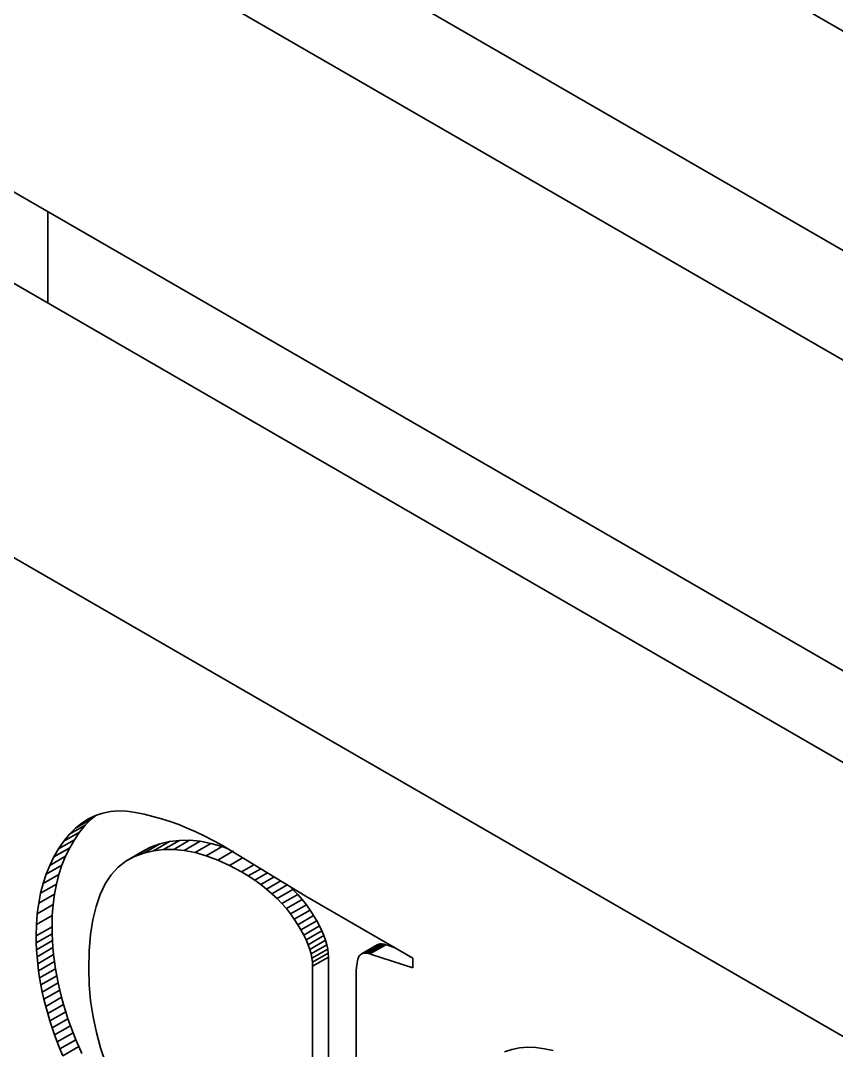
# Model space of a CAD drawing. Header units: millimetres. Extents: x -148 to 148, y -105 to 105.
# Drawn here: x 30.498 to 34.142, y -5.065 to -0.466 of the extents above; entities that cross this region are included whole.
import ezdxf

# ---------------------------------------------------------------- set-up
doc = ezdxf.new("R2010")
doc.units = ezdxf.units.MM
doc.layers.add('粗实线层', color=7, linetype='Continuous', lineweight=35)

msp = doc.modelspace()

# ---------------------------------------------------------------- linework, layer by layer
at = {"layer": '粗实线层', "color": 7, "lineweight": 35, "ltscale": 0.293939}
msp.add_line((38.8923, -3.2381), (28.71, 2.6406), dxfattribs=at)
at = {"layer": '粗实线层', "color": 7, "lineweight": 35, "ltscale": 0.314351}
for p, q in [((38.3973, -3.9322), (27.5079, 2.3549)), ((38.1852, -4.2996), (27.2957, 1.9874))]:
    msp.add_line(p, q, dxfattribs=at)
at = {"layer": '粗实线层', "color": 7, "lineweight": 35, "ltscale": 0.265361}
for p, q in [((28.1443, 0.1095), (37.3367, -5.1977)), ((37.3367, -6.8307), (28.1443, -1.5235))]:
    msp.add_line(p, q, dxfattribs=at)
at = {"layer": '粗实线层', "color": 7, "lineweight": 35, "ltscale": 0.234743}
msp.add_line((37.3367, -5.606), (29.2049, -0.9111), dxfattribs=at)
at = {"layer": '粗实线层', "color": 7, "lineweight": 35, "ltscale": 0.010206}
msp.add_line((30.6192, -1.7276), (30.6192, -1.3194), dxfattribs=at)
at = {"layer": '粗实线层', "color": 7, "lineweight": 35, "ltscale": 0.000871491}
msp.add_line((30.8653, -4.0051), (30.8995, -3.9984), dxfattribs=at)
at = {"layer": '粗实线层', "color": 7, "lineweight": 35, "ltscale": 0.000894516}
for p, q in [((30.8995, -3.9984), (30.9352, -3.9956)), ((32.727, -5.0535), (32.7627, -5.0507))]:
    msp.add_line(p, q, dxfattribs=at)
at = {"layer": '粗实线层', "color": 7, "lineweight": 35, "ltscale": 0.000929077}
for p, q in [((30.9352, -3.9956), (30.9723, -3.9969)), ((32.7627, -5.0507), (32.7999, -5.0521))]:
    msp.add_line(p, q, dxfattribs=at)
at = {"layer": '粗实线层', "color": 7, "lineweight": 35, "ltscale": 0.000974793}
for p, q in [((30.9723, -3.9969), (31.0109, -4.0023)), ((32.7999, -5.0521), (32.8385, -5.0574))]:
    msp.add_line(p, q, dxfattribs=at)
at = {"layer": '粗实线层', "color": 7, "lineweight": 35, "ltscale": 0.002041}
for p, q in [((30.7432, -4.0728), (30.8139, -4.032)), ((30.6909, -4.1309), (30.7616, -4.0901)), ((30.7163, -4.0998), (30.787, -4.059)), ((30.6675, -4.165), (30.7382, -4.1241)), ((31.0921, -4.1732), (31.1628, -4.1324)), ((31.1365, -4.1678), (31.2072, -4.127)), ((31.1822, -4.1674), (31.2529, -4.1265)), ((31.2293, -4.1718), (31.3, -4.131)), ((30.9684, -4.2196), (31.0391, -4.1788)), ((31.0074, -4.1987), (31.0781, -4.1578)), ((31.0491, -4.1835), (31.1198, -4.1427)), ((31.2777, -4.1812), (31.3484, -4.1404)), ((31.3275, -4.1955), (31.3982, -4.1546)), ((31.3787, -4.2147), (31.4494, -4.1738)), ((30.6281, -4.2385), (30.6988, -4.1977)), ((30.612, -4.2781), (30.6828, -4.2372)), ((30.5874, -4.3627), (30.6581, -4.3218)), ((30.5985, -4.3194), (30.6692, -4.2786)), ((30.5788, -4.4077), (30.6495, -4.3669)), ((31.621, -4.3651), (31.6917, -4.3243)), ((31.6439, -4.3866), (31.7146, -4.3458)), ((31.6653, -4.4088), (31.736, -4.3679)), ((30.5726, -4.4546), (30.6433, -4.4137)), ((31.6852, -4.4316), (31.756, -4.3908)), ((31.7038, -4.4551), (31.7745, -4.4142)), ((31.7208, -4.4792), (31.7916, -4.4384)), ((30.5689, -4.5033), (30.6396, -4.4624)), ((31.7364, -4.5034), (31.8071, -4.4625)), ((31.7503, -4.5268), (31.821, -4.486)), ((30.5677, -4.5538), (30.6384, -4.513)), ((30.5681, -4.5845), (30.6388, -4.5437)), ((31.7625, -4.5496), (31.8333, -4.5087)), ((31.7732, -4.5716), (31.8439, -4.5308)), ((31.7822, -4.593), (31.8529, -4.5522)), ((30.5694, -4.6155), (30.6401, -4.5746)), ((31.7895, -4.6136), (31.8602, -4.5728)), ((31.7953, -4.6336), (31.866, -4.5928)), ((32.0195, -4.6346), (32.0902, -4.5938)), ((32.0237, -4.6325), (32.0944, -4.5917)), ((32.0334, -4.6303), (32.1041, -4.5895)), ((32.039, -4.6301), (32.1097, -4.5893)), ((32.045, -4.6306), (32.1157, -4.5898)), ((32.0515, -4.6317), (32.1222, -4.5909)), ((32.0584, -4.6335), (32.1291, -4.5927)), ((30.5745, -4.6777), (30.6452, -4.6369)), ((31.7993, -4.6529), (31.8701, -4.612)), ((31.8018, -4.6714), (31.8725, -4.6306)), ((30.5783, -4.7091), (30.6491, -4.6683)), ((31.8026, -4.6893), (31.8733, -4.6485)), ((30.583, -4.7407), (30.6537, -4.6999)), ((30.595, -4.8043), (30.6657, -4.7635)), ((30.6022, -4.8364), (30.6729, -4.7955)), ((30.6103, -4.8686), (30.681, -4.8277)), ((30.6192, -4.9007), (30.6899, -4.8599)), ((30.6288, -4.9327), (30.6995, -4.8919)), ((30.639, -4.9644), (30.7097, -4.9236)), ((30.65, -4.9959), (30.7207, -4.9551)), ((30.6616, -5.0271), (30.7323, -4.9863)), ((30.6739, -5.0582), (30.7446, -5.0173)), ((30.6869, -5.0889), (30.7576, -5.0481))]:
    msp.add_line(p, q, dxfattribs=at)
at = {"layer": '粗实线层', "color": 7, "lineweight": 35, "ltscale": 0.001356}
msp.add_line((30.7715, -4.0498), (30.8185, -4.0227), dxfattribs=at)
at = {"layer": '粗实线层', "color": 7, "lineweight": 35, "ltscale": 0.000882374}
msp.add_line((30.7715, -4.0498), (30.8013, -4.0309), dxfattribs=at)
at = {"layer": '粗实线层', "color": 7, "lineweight": 35, "ltscale": 0.000952727}
msp.add_line((30.787, -4.059), (30.8139, -4.032), dxfattribs=at)
at = {"layer": '粗实线层', "color": 7, "lineweight": 35, "ltscale": 0.000865775}
msp.add_line((30.8013, -4.0309), (30.8326, -4.016), dxfattribs=at)
at = {"layer": '粗实线层', "color": 7, "lineweight": 35, "ltscale": 0.000657373}
msp.add_line((30.8139, -4.032), (30.8343, -4.0154), dxfattribs=at)
at = {"layer": '粗实线层', "color": 7, "lineweight": 35, "ltscale": 0.000862395}
msp.add_line((30.8326, -4.016), (30.8653, -4.0051), dxfattribs=at)
at = {"layer": '粗实线层', "color": 7, "lineweight": 35, "ltscale": 0.001001}
for p, q in [((31.0109, -4.0023), (31.0502, -4.0104)), ((32.8385, -5.0574), (32.8777, -5.0655))]:
    msp.add_line(p, q, dxfattribs=at)
at = {"layer": '粗实线层', "color": 7, "lineweight": 35, "ltscale": 0.001003}
for p, q in [((31.0502, -4.0104), (31.0891, -4.0199)), ((30.6909, -4.1309), (30.7163, -4.0998))]:
    msp.add_line(p, q, dxfattribs=at)
at = {"layer": '粗实线层', "color": 7, "lineweight": 35, "ltscale": 0.001006}
msp.add_line((31.0891, -4.0199), (31.1279, -4.0307), dxfattribs=at)
at = {"layer": '粗实线层', "color": 7, "lineweight": 35, "ltscale": 0.001011}
msp.add_line((31.1279, -4.0307), (31.1664, -4.043), dxfattribs=at)
at = {"layer": '粗实线层', "color": 7, "lineweight": 35, "ltscale": 0.001016}
msp.add_line((31.1664, -4.043), (31.2047, -4.0567), dxfattribs=at)
at = {"layer": '粗实线层', "color": 7, "lineweight": 35, "ltscale": 0.000952997}
msp.add_line((30.7163, -4.0998), (30.7432, -4.0728), dxfattribs=at)
at = {"layer": '粗实线层', "color": 7, "lineweight": 35, "ltscale": 0.001033}
for p, q in [((30.7382, -4.1241), (30.7616, -4.0901)), ((30.6675, -4.165), (30.6909, -4.1309))]:
    msp.add_line(p, q, dxfattribs=at)
at = {"layer": '粗实线层', "color": 7, "lineweight": 35, "ltscale": 0.000912063}
msp.add_line((30.7432, -4.0728), (30.7715, -4.0498), dxfattribs=at)
at = {"layer": '粗实线层', "color": 7, "lineweight": 35, "ltscale": 0.001004}
msp.add_line((30.7616, -4.0901), (30.787, -4.059), dxfattribs=at)
at = {"layer": '粗实线层', "color": 7, "lineweight": 35, "ltscale": 0.001023}
msp.add_line((31.2047, -4.0567), (31.2427, -4.0718), dxfattribs=at)
at = {"layer": '粗实线层', "color": 7, "lineweight": 35, "ltscale": 0.001031}
msp.add_line((31.2427, -4.0718), (31.2806, -4.0882), dxfattribs=at)
at = {"layer": '粗实线层', "color": 7, "lineweight": 35, "ltscale": 0.00104}
msp.add_line((31.2806, -4.0882), (31.3181, -4.1061), dxfattribs=at)
at = {"layer": '粗实线层', "color": 7, "lineweight": 35, "ltscale": 0.001038}
msp.add_line((30.7173, -4.16), (30.7382, -4.1241), dxfattribs=at)
at = {"layer": '粗实线层', "color": 7, "lineweight": 35, "ltscale": 0.001106}
for p, q in [((31.1628, -4.1324), (31.1198, -4.1427)), ((31.0921, -4.1732), (31.0491, -4.1835))]:
    msp.add_line(p, q, dxfattribs=at)
at = {"layer": '粗实线层', "color": 7, "lineweight": 35, "ltscale": 0.001118}
for p, q in [((31.2072, -4.127), (31.1628, -4.1324)), ((31.1365, -4.1678), (31.0921, -4.1732))]:
    msp.add_line(p, q, dxfattribs=at)
at = {"layer": '粗实线层', "color": 7, "lineweight": 35, "ltscale": 0.001143}
for p, q in [((31.2529, -4.1265), (31.2072, -4.127)), ((31.1822, -4.1674), (31.1365, -4.1678))]:
    msp.add_line(p, q, dxfattribs=at)
at = {"layer": '粗实线层', "color": 7, "lineweight": 35, "ltscale": 0.001182}
for p, q in [((31.3, -4.131), (31.2529, -4.1265)), ((31.2293, -4.1718), (31.1822, -4.1674)), ((30.6433, -4.4137), (30.6495, -4.3669)), ((30.5726, -4.4546), (30.5788, -4.4077))]:
    msp.add_line(p, q, dxfattribs=at)
at = {"layer": '粗实线层', "color": 7, "lineweight": 35, "ltscale": 0.001233}
for p, q in [((31.3484, -4.1404), (31.3, -4.131)), ((31.2777, -4.1812), (31.2293, -4.1718))]:
    msp.add_line(p, q, dxfattribs=at)
at = {"layer": '粗实线层', "color": 7, "lineweight": 35, "ltscale": 0.00105}
for p, q in [((31.3181, -4.1061), (31.3555, -4.1253)), ((30.6988, -4.1977), (30.7173, -4.16)), ((30.6281, -4.2385), (30.6465, -4.2008))]:
    msp.add_line(p, q, dxfattribs=at)
at = {"layer": '粗实线层', "color": 7, "lineweight": 35, "ltscale": 0.001061}
msp.add_line((31.3555, -4.1253), (31.3926, -4.146), dxfattribs=at)
at = {"layer": '粗实线层', "color": 7, "lineweight": 35, "ltscale": 0.002042}
for p, q in [((30.6465, -4.2008), (30.7173, -4.16)), ((32.0283, -4.6311), (32.099, -4.5902)), ((30.5715, -4.6465), (30.6422, -4.6057)), ((30.5886, -4.7724), (30.6593, -4.7316))]:
    msp.add_line(p, q, dxfattribs=at)
at = {"layer": '粗实线层', "color": 7, "lineweight": 35, "ltscale": 0.001039}
msp.add_line((30.6465, -4.2008), (30.6675, -4.165), dxfattribs=at)
at = {"layer": '粗实线层', "color": 7, "lineweight": 35, "ltscale": 0.001109}
for p, q in [((31.0491, -4.1835), (31.0074, -4.1987)), ((31.1198, -4.1427), (31.0781, -4.1578)), ((30.9684, -4.2196), (30.9336, -4.247))]:
    msp.add_line(p, q, dxfattribs=at)
at = {"layer": '粗实线层', "color": 7, "lineweight": 35, "ltscale": 0.001105}
for p, q in [((31.0781, -4.1578), (31.0391, -4.1788)), ((31.0074, -4.1987), (30.9684, -4.2196))]:
    msp.add_line(p, q, dxfattribs=at)
at = {"layer": '粗实线层', "color": 7, "lineweight": 35, "ltscale": 0.001295}
for p, q in [((31.3275, -4.1955), (31.2777, -4.1812)), ((31.3982, -4.1546), (31.3484, -4.1404))]:
    msp.add_line(p, q, dxfattribs=at)
at = {"layer": '粗实线层', "color": 7, "lineweight": 35, "ltscale": 0.011225}
msp.add_line((31.3926, -4.146), (31.7766, -4.3786), dxfattribs=at)
at = {"layer": '粗实线层', "color": 7, "lineweight": 35, "ltscale": 0.000603815}
msp.add_line((31.4208, -4.1631), (31.3982, -4.1546), dxfattribs=at)
at = {"layer": '粗实线层', "color": 7, "lineweight": 35, "ltscale": 0.001066}
for p, q in [((30.6828, -4.2372), (30.6988, -4.1977)), ((30.612, -4.2781), (30.6281, -4.2385))]:
    msp.add_line(p, q, dxfattribs=at)
at = {"layer": '粗实线层', "color": 7, "lineweight": 35, "ltscale": 0.001366}
msp.add_line((31.3787, -4.2147), (31.3275, -4.1955), dxfattribs=at)
at = {"layer": '粗实线层', "color": 7, "lineweight": 35, "ltscale": 0.001444}
msp.add_line((31.4312, -4.2388), (31.3787, -4.2147), dxfattribs=at)
at = {"layer": '粗实线层', "color": 7, "lineweight": 35, "ltscale": 0.001693}
msp.add_line((31.4312, -4.2388), (31.4898, -4.2049), dxfattribs=at)
at = {"layer": '粗实线层', "color": 7, "lineweight": 35, "ltscale": 0.001089}
msp.add_line((30.6692, -4.2786), (30.6828, -4.2372), dxfattribs=at)
at = {"layer": '粗实线层', "color": 7, "lineweight": 35, "ltscale": 0.001144}
msp.add_line((30.9336, -4.247), (30.9028, -4.2809), dxfattribs=at)
at = {"layer": '粗实线层', "color": 7, "lineweight": 35, "ltscale": 0.001529}
msp.add_line((31.485, -4.2678), (31.4312, -4.2388), dxfattribs=at)
at = {"layer": '粗实线层', "color": 7, "lineweight": 35, "ltscale": 0.001605}
msp.add_line((31.485, -4.2678), (31.5406, -4.2357), dxfattribs=at)
at = {"layer": '粗实线层', "color": 7, "lineweight": 35, "ltscale": 0.00087822}
msp.add_line((31.5151, -4.2859), (31.485, -4.2678), dxfattribs=at)
at = {"layer": '粗实线层', "color": 7, "lineweight": 35, "ltscale": 0.001603}
msp.add_line((31.5151, -4.2859), (31.5706, -4.2539), dxfattribs=at)
at = {"layer": '粗实线层', "color": 7, "lineweight": 35, "ltscale": 0.001638}
msp.add_line((31.5437, -4.3047), (31.6005, -4.2719), dxfattribs=at)
at = {"layer": '粗实线层', "color": 7, "lineweight": 35, "ltscale": 0.001115}
for p, q in [((30.5874, -4.3627), (30.5985, -4.3194)), ((30.6581, -4.3218), (30.6692, -4.2786))]:
    msp.add_line(p, q, dxfattribs=at)
at = {"layer": '粗实线层', "color": 7, "lineweight": 35, "ltscale": 0.001088}
msp.add_line((30.5985, -4.3194), (30.612, -4.2781), dxfattribs=at)
at = {"layer": '粗实线层', "color": 7, "lineweight": 35, "ltscale": 0.001147}
msp.add_line((30.6495, -4.3669), (30.6581, -4.3218), dxfattribs=at)
at = {"layer": '粗实线层', "color": 7, "lineweight": 35, "ltscale": 0.001301}
msp.add_line((30.8761, -4.3213), (30.8536, -4.3682), dxfattribs=at)
at = {"layer": '粗实线层', "color": 7, "lineweight": 35, "ltscale": 0.00121}
msp.add_line((30.9028, -4.2809), (30.8761, -4.3213), dxfattribs=at)
at = {"layer": '粗实线层', "color": 7, "lineweight": 35, "ltscale": 0.000856797}
msp.add_line((31.5437, -4.3047), (31.5151, -4.2859), dxfattribs=at)
at = {"layer": '粗实线层', "color": 7, "lineweight": 35, "ltscale": 0.00083608}
msp.add_line((31.5709, -4.3242), (31.5437, -4.3047), dxfattribs=at)
at = {"layer": '粗实线层', "color": 7, "lineweight": 35, "ltscale": 0.001711}
msp.add_line((31.5709, -4.3242), (31.6302, -4.29), dxfattribs=at)
at = {"layer": '粗实线层', "color": 7, "lineweight": 35, "ltscale": 0.001822}
msp.add_line((31.5967, -4.3443), (31.6598, -4.3079), dxfattribs=at)
at = {"layer": '粗实线层', "color": 7, "lineweight": 35, "ltscale": 0.001146}
msp.add_line((30.5788, -4.4077), (30.5874, -4.3627), dxfattribs=at)
at = {"layer": '粗实线层', "color": 7, "lineweight": 35, "ltscale": 0.001413}
msp.add_line((30.8536, -4.3682), (30.8351, -4.4216), dxfattribs=at)
at = {"layer": '粗实线层', "color": 7, "lineweight": 35, "ltscale": 0.000817427}
msp.add_line((31.5967, -4.3443), (31.5709, -4.3242), dxfattribs=at)
at = {"layer": '粗实线层', "color": 7, "lineweight": 35, "ltscale": 0.000799761}
msp.add_line((31.621, -4.3651), (31.5967, -4.3443), dxfattribs=at)
at = {"layer": '粗实线层', "color": 7, "lineweight": 35, "ltscale": 0.000784518}
msp.add_line((31.6439, -4.3866), (31.621, -4.3651), dxfattribs=at)
at = {"layer": '粗实线层', "color": 7, "lineweight": 35, "ltscale": 0.000482531}
msp.add_line((31.7146, -4.3458), (31.7005, -4.3326), dxfattribs=at)
at = {"layer": '粗实线层', "color": 7, "lineweight": 35, "ltscale": 0.000769946}
msp.add_line((31.736, -4.3679), (31.7146, -4.3458), dxfattribs=at)
at = {"layer": '粗实线层', "color": 7, "lineweight": 35, "ltscale": 0.0007583}
msp.add_line((31.756, -4.3908), (31.736, -4.3679), dxfattribs=at)
at = {"layer": '粗实线层', "color": 7, "lineweight": 35, "ltscale": 0.001221}
for p, q in [((30.6396, -4.4624), (30.6433, -4.4137)), ((30.5689, -4.5033), (30.5726, -4.4546))]:
    msp.add_line(p, q, dxfattribs=at)
at = {"layer": '粗实线层', "color": 7, "lineweight": 35, "ltscale": 0.000770221}
msp.add_line((31.6653, -4.4088), (31.6439, -4.3866), dxfattribs=at)
at = {"layer": '粗实线层', "color": 7, "lineweight": 35, "ltscale": 0.000758013}
msp.add_line((31.6852, -4.4316), (31.6653, -4.4088), dxfattribs=at)
at = {"layer": '粗实线层', "color": 7, "lineweight": 35, "ltscale": 0.00074775}
for p, q in [((31.7745, -4.4142), (31.756, -4.3908)), ((31.7038, -4.4551), (31.6852, -4.4316))]:
    msp.add_line(p, q, dxfattribs=at)
at = {"layer": '粗实线层', "color": 7, "lineweight": 35, "ltscale": 0.000739817}
for p, q in [((31.7916, -4.4384), (31.7745, -4.4142)), ((31.7208, -4.4792), (31.7038, -4.4551))]:
    msp.add_line(p, q, dxfattribs=at)
at = {"layer": '粗实线层', "color": 7, "lineweight": 35, "ltscale": 0.013685}
msp.add_line((31.7766, -4.3786), (32.2506, -4.6523), dxfattribs=at)
at = {"layer": '粗实线层', "color": 7, "lineweight": 35, "ltscale": 0.00154}
msp.add_line((30.8351, -4.4216), (30.8208, -4.4815), dxfattribs=at)
at = {"layer": '粗实线层', "color": 7, "lineweight": 35, "ltscale": 0.000717841}
for p, q in [((31.8071, -4.4625), (31.7916, -4.4384)), ((31.7364, -4.5034), (31.7208, -4.4792))]:
    msp.add_line(p, q, dxfattribs=at)
at = {"layer": '粗实线层', "color": 7, "lineweight": 35, "ltscale": 0.001264}
for p, q in [((30.5677, -4.5538), (30.5689, -4.5033)), ((30.6384, -4.513), (30.6396, -4.4624))]:
    msp.add_line(p, q, dxfattribs=at)
at = {"layer": '粗实线层', "color": 7, "lineweight": 35, "ltscale": 0.00168}
msp.add_line((30.8208, -4.4815), (30.8105, -4.5479), dxfattribs=at)
at = {"layer": '粗实线层', "color": 7, "lineweight": 35, "ltscale": 0.000681571}
for p, q in [((31.7503, -4.5268), (31.7364, -4.5034)), ((31.821, -4.486), (31.8071, -4.4625))]:
    msp.add_line(p, q, dxfattribs=at)
at = {"layer": '粗实线层', "color": 7, "lineweight": 35, "ltscale": 0.000646013}
for p, q in [((31.8333, -4.5087), (31.821, -4.486)), ((31.7625, -4.5496), (31.7503, -4.5268))]:
    msp.add_line(p, q, dxfattribs=at)
at = {"layer": '粗实线层', "color": 7, "lineweight": 35, "ltscale": 0.000768349}
for p, q in [((30.6388, -4.5437), (30.6384, -4.513)), ((30.5681, -4.5845), (30.5677, -4.5538))]:
    msp.add_line(p, q, dxfattribs=at)
at = {"layer": '粗实线层', "color": 7, "lineweight": 35, "ltscale": 0.000773141}
msp.add_line((30.6401, -4.5746), (30.6388, -4.5437), dxfattribs=at)
at = {"layer": '粗实线层', "color": 7, "lineweight": 35, "ltscale": 0.001829}
msp.add_line((30.8105, -4.5479), (30.8044, -4.6208), dxfattribs=at)
at = {"layer": '粗实线层', "color": 7, "lineweight": 35, "ltscale": 0.000612342}
msp.add_line((31.7732, -4.5716), (31.7625, -4.5496), dxfattribs=at)
at = {"layer": '粗实线层', "color": 7, "lineweight": 35, "ltscale": 0.000611998}
msp.add_line((31.8439, -4.5308), (31.8333, -4.5087), dxfattribs=at)
at = {"layer": '粗实线层', "color": 7, "lineweight": 35, "ltscale": 0.000579545}
msp.add_line((31.8529, -4.5522), (31.8439, -4.5308), dxfattribs=at)
at = {"layer": '粗实线层', "color": 7, "lineweight": 35, "ltscale": 0.000548261}
for p, q in [((31.8602, -4.5728), (31.8529, -4.5522)), ((31.7895, -4.6136), (31.7822, -4.593))]:
    msp.add_line(p, q, dxfattribs=at)
at = {"layer": '粗实线层', "color": 7, "lineweight": 35, "ltscale": 0.000773522}
msp.add_line((30.5694, -4.6155), (30.5681, -4.5845), dxfattribs=at)
at = {"layer": '粗实线层', "color": 7, "lineweight": 35, "ltscale": 0.000778533}
msp.add_line((30.6422, -4.6057), (30.6401, -4.5746), dxfattribs=at)
at = {"layer": '粗实线层', "color": 7, "lineweight": 35, "ltscale": 0.000579194}
msp.add_line((31.7822, -4.593), (31.7732, -4.5716), dxfattribs=at)
at = {"layer": '粗实线层', "color": 7, "lineweight": 35, "ltscale": 0.000519064}
for p, q in [((31.866, -4.5928), (31.8602, -4.5728)), ((31.7953, -4.6336), (31.7895, -4.6136))]:
    msp.add_line(p, q, dxfattribs=at)
at = {"layer": '粗实线层', "color": 7, "lineweight": 35, "ltscale": 0.00049215}
for p, q in [((31.8701, -4.612), (31.866, -4.5928)), ((31.7993, -4.6529), (31.7953, -4.6336))]:
    msp.add_line(p, q, dxfattribs=at)
at = {"layer": '粗实线层', "color": 7, "lineweight": 35, "ltscale": 0.000117543}
for p, q in [((32.0944, -4.5917), (32.0902, -4.5938)), ((32.0237, -4.6325), (32.0195, -4.6346))]:
    msp.add_line(p, q, dxfattribs=at)
at = {"layer": '粗实线层', "color": 7, "lineweight": 35, "ltscale": 0.000122226}
msp.add_line((32.099, -4.5902), (32.0944, -4.5917), dxfattribs=at)
at = {"layer": '粗实线层', "color": 7, "lineweight": 35, "ltscale": 0.000128946}
msp.add_line((32.1041, -4.5895), (32.099, -4.5902), dxfattribs=at)
at = {"layer": '粗实线层', "color": 7, "lineweight": 35, "ltscale": 0.000139289}
for p, q in [((32.1097, -4.5893), (32.1041, -4.5895)), ((32.039, -4.6301), (32.0334, -4.6303))]:
    msp.add_line(p, q, dxfattribs=at)
at = {"layer": '粗实线层', "color": 7, "lineweight": 35, "ltscale": 0.000150383}
msp.add_line((32.1157, -4.5898), (32.1097, -4.5893), dxfattribs=at)
at = {"layer": '粗实线层', "color": 7, "lineweight": 35, "ltscale": 0.000163812}
for p, q in [((32.1222, -4.5909), (32.1157, -4.5898)), ((32.0515, -4.6317), (32.045, -4.6306))]:
    msp.add_line(p, q, dxfattribs=at)
at = {"layer": '粗实线层', "color": 7, "lineweight": 35, "ltscale": 0.000178381}
for p, q in [((32.1291, -4.5927), (32.1222, -4.5909)), ((32.0584, -4.6335), (32.0515, -4.6317))]:
    msp.add_line(p, q, dxfattribs=at)
at = {"layer": '粗实线层', "color": 7, "lineweight": 35, "ltscale": 0.000193977}
msp.add_line((32.1364, -4.5951), (32.1291, -4.5927), dxfattribs=at)
at = {"layer": '粗实线层', "color": 7, "lineweight": 35, "ltscale": 0.000905843}
msp.add_line((32.1709, -4.6063), (32.1364, -4.5951), dxfattribs=at)
at = {"layer": '粗实线层', "color": 7, "lineweight": 35, "ltscale": 0.000778506}
msp.add_line((30.5715, -4.6465), (30.5694, -4.6155), dxfattribs=at)
at = {"layer": '粗实线层', "color": 7, "lineweight": 35, "ltscale": 0.000784024}
msp.add_line((30.6452, -4.6369), (30.6422, -4.6057), dxfattribs=at)
at = {"layer": '粗实线层', "color": 7, "lineweight": 35, "ltscale": 0.000790928}
for p, q in [((30.6491, -4.6683), (30.6452, -4.6369)), ((30.5783, -4.7091), (30.5745, -4.6777))]:
    msp.add_line(p, q, dxfattribs=at)
at = {"layer": '粗实线层', "color": 7, "lineweight": 35, "ltscale": 0.001986}
msp.add_line((30.8044, -4.6208), (30.8023, -4.7002), dxfattribs=at)
at = {"layer": '粗实线层', "color": 7, "lineweight": 35, "ltscale": 0.000467915}
msp.add_line((31.8725, -4.6306), (31.8701, -4.612), dxfattribs=at)
at = {"layer": '粗实线层', "color": 7, "lineweight": 35, "ltscale": 0.000447557}
msp.add_line((31.8733, -4.6485), (31.8725, -4.6306), dxfattribs=at)
at = {"layer": '粗实线层', "color": 7, "lineweight": 35, "ltscale": 0.000129727}
msp.add_line((32.0124, -4.6407), (32.0095, -4.645), dxfattribs=at)
at = {"layer": '粗实线层', "color": 7, "lineweight": 35, "ltscale": 0.000117884}
msp.add_line((32.0157, -4.6373), (32.0124, -4.6407), dxfattribs=at)
at = {"layer": '粗实线层', "color": 7, "lineweight": 35, "ltscale": 0.000116055}
msp.add_line((32.0195, -4.6346), (32.0157, -4.6373), dxfattribs=at)
at = {"layer": '粗实线层', "color": 7, "lineweight": 35, "ltscale": 0.000121749}
msp.add_line((32.0283, -4.6311), (32.0237, -4.6325), dxfattribs=at)
at = {"layer": '粗实线层', "color": 7, "lineweight": 35, "ltscale": 0.000129382}
msp.add_line((32.0334, -4.6303), (32.0283, -4.6311), dxfattribs=at)
at = {"layer": '粗实线层', "color": 7, "lineweight": 35, "ltscale": 0.000150414}
msp.add_line((32.045, -4.6306), (32.039, -4.6301), dxfattribs=at)
at = {"layer": '粗实线层', "color": 7, "lineweight": 35, "ltscale": 0.000193858}
msp.add_line((32.0657, -4.6359), (32.0584, -4.6335), dxfattribs=at)
at = {"layer": '粗实线层', "color": 7, "lineweight": 35, "ltscale": 0.004861}
msp.add_line((32.2506, -4.6961), (32.0657, -4.6359), dxfattribs=at)
at = {"layer": '粗实线层', "color": 7, "lineweight": 35, "ltscale": 0.00078406}
msp.add_line((30.5745, -4.6777), (30.5715, -4.6465), dxfattribs=at)
at = {"layer": '粗实线层', "color": 7, "lineweight": 35, "ltscale": 0.000797525}
for p, q in [((30.6537, -4.6999), (30.6491, -4.6683)), ((30.583, -4.7407), (30.5783, -4.7091))]:
    msp.add_line(p, q, dxfattribs=at)
at = {"layer": '粗实线层', "color": 7, "lineweight": 35, "ltscale": 0.000468294}
msp.add_line((31.8018, -4.6714), (31.7993, -4.6529), dxfattribs=at)
at = {"layer": '粗实线层', "color": 7, "lineweight": 35, "ltscale": 0.000447176}
msp.add_line((31.8026, -4.6893), (31.8018, -4.6714), dxfattribs=at)
at = {"layer": '粗实线层', "color": 7, "lineweight": 35, "ltscale": 0.030107}
for p, q in [((31.8026, -5.8936), (31.8026, -4.6893)), ((31.8733, -5.8528), (31.8733, -4.6485))]:
    msp.add_line(p, q, dxfattribs=at)
at = {"layer": '粗实线层', "color": 7, "lineweight": 35, "ltscale": 0.000282825}
msp.add_line((31.9995, -4.6838), (31.9984, -4.6951), dxfattribs=at)
at = {"layer": '粗实线层', "color": 7, "lineweight": 35, "ltscale": 0.00025453}
msp.add_line((32.0008, -4.6737), (31.9995, -4.6838), dxfattribs=at)
at = {"layer": '粗实线层', "color": 7, "lineweight": 35, "ltscale": 0.000227141}
msp.add_line((32.0025, -4.6648), (32.0008, -4.6737), dxfattribs=at)
at = {"layer": '粗实线层', "color": 7, "lineweight": 35, "ltscale": 0.000200496}
msp.add_line((32.0045, -4.657), (32.0025, -4.6648), dxfattribs=at)
at = {"layer": '粗实线层', "color": 7, "lineweight": 35, "ltscale": 0.000175058}
msp.add_line((32.0069, -4.6504), (32.0045, -4.657), dxfattribs=at)
at = {"layer": '粗实线层', "color": 7, "lineweight": 35, "ltscale": 0.000151001}
msp.add_line((32.0095, -4.645), (32.0069, -4.6504), dxfattribs=at)
at = {"layer": '粗实线层', "color": 7, "lineweight": 35, "ltscale": 0.001095}
msp.add_line((32.2506, -4.6523), (32.2506, -4.6961), dxfattribs=at)
at = {"layer": '粗实线层', "color": 7, "lineweight": 35, "ltscale": 0.000805139}
msp.add_line((30.6593, -4.7316), (30.6537, -4.6999), dxfattribs=at)
at = {"layer": '粗实线层', "color": 7, "lineweight": 35, "ltscale": 0.000813136}
msp.add_line((30.6657, -4.7635), (30.6593, -4.7316), dxfattribs=at)
at = {"layer": '粗实线层', "color": 7, "lineweight": 35, "ltscale": 0.0018}
msp.add_line((30.8023, -4.7002), (30.8045, -4.7722), dxfattribs=at)
at = {"layer": '粗实线层', "color": 7, "lineweight": 35, "ltscale": 0.00036852}
msp.add_line((31.9971, -4.7211), (31.997, -4.7358), dxfattribs=at)
at = {"layer": '粗实线层', "color": 7, "lineweight": 35, "ltscale": 0.03175}
msp.add_line((31.997, -4.7358), (31.997, -6.0058), dxfattribs=at)
at = {"layer": '粗实线层', "color": 7, "lineweight": 35, "ltscale": 0.000339701}
msp.add_line((31.9976, -4.7075), (31.9971, -4.7211), dxfattribs=at)
at = {"layer": '粗实线层', "color": 7, "lineweight": 35, "ltscale": 0.000311102}
msp.add_line((31.9984, -4.6951), (31.9976, -4.7075), dxfattribs=at)
at = {"layer": '粗实线层', "color": 7, "lineweight": 35, "ltscale": 0.000805074}
msp.add_line((30.5886, -4.7724), (30.583, -4.7407), dxfattribs=at)
at = {"layer": '粗实线层', "color": 7, "lineweight": 35, "ltscale": 0.000813211}
msp.add_line((30.595, -4.8043), (30.5886, -4.7724), dxfattribs=at)
at = {"layer": '粗实线层', "color": 7, "lineweight": 35, "ltscale": 0.000821323}
for p, q in [((30.6729, -4.7955), (30.6657, -4.7635)), ((30.6022, -4.8364), (30.595, -4.8043))]:
    msp.add_line(p, q, dxfattribs=at)
at = {"layer": '粗实线层', "color": 7, "lineweight": 35, "ltscale": 0.001791}
msp.add_line((30.8045, -4.7722), (30.8109, -4.8436), dxfattribs=at)
at = {"layer": '粗实线层', "color": 7, "lineweight": 35, "ltscale": 0.000830831}
msp.add_line((30.681, -4.8277), (30.6729, -4.7955), dxfattribs=at)
at = {"layer": '粗实线层', "color": 7, "lineweight": 35, "ltscale": 0.000834591}
msp.add_line((30.6899, -4.8599), (30.681, -4.8277), dxfattribs=at)
at = {"layer": '粗实线层', "color": 7, "lineweight": 35, "ltscale": 0.000830461}
msp.add_line((30.6103, -4.8686), (30.6022, -4.8364), dxfattribs=at)
at = {"layer": '粗实线层', "color": 7, "lineweight": 35, "ltscale": 0.00083449}
msp.add_line((30.6192, -4.9007), (30.6103, -4.8686), dxfattribs=at)
at = {"layer": '粗实线层', "color": 7, "lineweight": 35, "ltscale": 0.000833363}
msp.add_line((30.6995, -4.8919), (30.6899, -4.8599), dxfattribs=at)
at = {"layer": '粗实线层', "color": 7, "lineweight": 35, "ltscale": 0.001788}
msp.add_line((30.8109, -4.8436), (30.8215, -4.9143), dxfattribs=at)
at = {"layer": '粗实线层', "color": 7, "lineweight": 35, "ltscale": 0.000833838}
msp.add_line((30.6288, -4.9327), (30.6192, -4.9007), dxfattribs=at)
at = {"layer": '粗实线层', "color": 7, "lineweight": 35, "ltscale": 0.000833476}
msp.add_line((30.7097, -4.9236), (30.6995, -4.8919), dxfattribs=at)
at = {"layer": '粗实线层', "color": 7, "lineweight": 35, "ltscale": 0.001793}
msp.add_line((30.8215, -4.9143), (30.8365, -4.9845), dxfattribs=at)
at = {"layer": '粗实线层', "color": 7, "lineweight": 35, "ltscale": 0.000833113}
msp.add_line((30.639, -4.9644), (30.6288, -4.9327), dxfattribs=at)
at = {"layer": '粗实线层', "color": 7, "lineweight": 35, "ltscale": 0.000833508}
msp.add_line((30.65, -4.9959), (30.639, -4.9644), dxfattribs=at)
at = {"layer": '粗实线层', "color": 7, "lineweight": 35, "ltscale": 0.000833147}
msp.add_line((30.7207, -4.9551), (30.7097, -4.9236), dxfattribs=at)
at = {"layer": '粗实线层', "color": 7, "lineweight": 35, "ltscale": 0.000833574}
for p, q in [((30.7323, -4.9863), (30.7207, -4.9551)), ((30.6616, -5.0271), (30.65, -4.9959))]:
    msp.add_line(p, q, dxfattribs=at)
at = {"layer": '粗实线层', "color": 7, "lineweight": 35, "ltscale": 0.000834394}
msp.add_line((30.7446, -5.0173), (30.7323, -4.9863), dxfattribs=at)
at = {"layer": '粗实线层', "color": 7, "lineweight": 35, "ltscale": 0.001804}
msp.add_line((30.8365, -4.9845), (30.8557, -5.054), dxfattribs=at)
at = {"layer": '粗实线层', "color": 7, "lineweight": 35, "ltscale": 0.000834039}
msp.add_line((30.6739, -5.0582), (30.6616, -5.0271), dxfattribs=at)
at = {"layer": '粗实线层', "color": 7, "lineweight": 35, "ltscale": 0.000835604}
for p, q in [((30.6869, -5.0889), (30.6739, -5.0582)), ((30.7576, -5.0481), (30.7446, -5.0173))]:
    msp.add_line(p, q, dxfattribs=at)
at = {"layer": '粗实线层', "color": 7, "lineweight": 35, "ltscale": 0.000836856}
msp.add_line((30.7713, -5.0787), (30.7576, -5.0481), dxfattribs=at)
at = {"layer": '粗实线层', "color": 7, "lineweight": 35, "ltscale": 0.001821}
msp.add_line((30.8557, -5.054), (30.8791, -5.1229), dxfattribs=at)
at = {"layer": '粗实线层', "color": 7, "lineweight": 35, "ltscale": 0.000871939}
msp.add_line((32.6928, -5.0603), (32.727, -5.0535), dxfattribs=at)
at = {"layer": '粗实线层', "color": 7, "lineweight": 35, "ltscale": 0.000861913}
msp.add_line((32.6601, -5.0711), (32.6928, -5.0603), dxfattribs=at)

doc.saveas('drawing.dxf')
